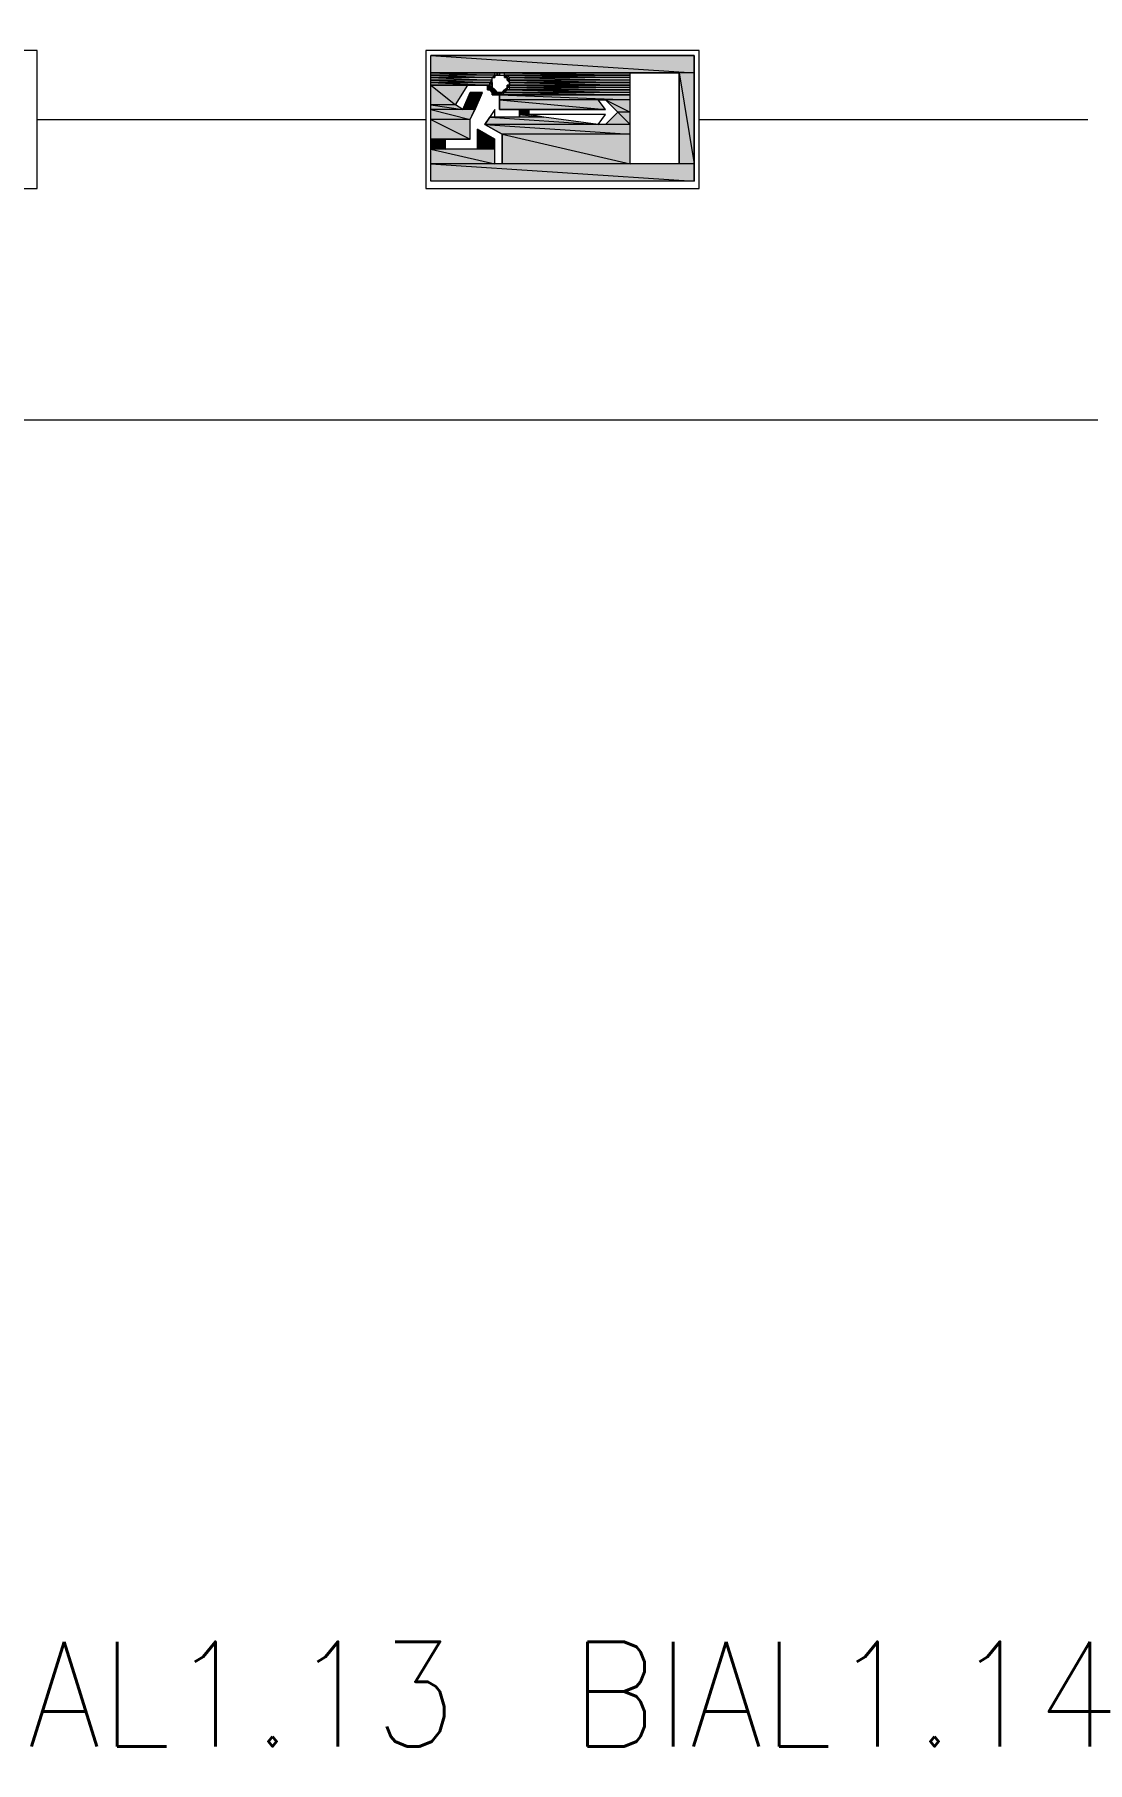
# Model space of a CAD drawing. Header units: millimetres. Extents: x 0 to 420, y 0 to 297.
# Drawn here: x 195.75 to 213.86, y 170.84 to 200.55 of the extents above; entities that cross this region are included whole.
import ezdxf

# ---------------------------------------------------------------- set-up
doc = ezdxf.new("R2010")
doc.units = ezdxf.units.MM
doc.styles.get("Standard").update_dxf_attribs({"font": 'STANDARD'})

msp = doc.modelspace()

# ---------------------------------------------------------------- hatches: boundary and pattern name
h = msp.add_hatch(color=82)
h.paths.add_polyline_path([(207.094668, 200.194333), (202.565001, 200.194333), (207.094668, 199.897999)], flags=0)
h.paths.add_polyline_path([(202.565001, 200.194333), (207.094668, 199.897999), (202.565001, 199.897999)], flags=0)
h = msp.add_hatch(color=82)
h.paths.add_polyline_path([(202.565001, 199.897999), (205.994001, 199.897999)], flags=0)
h.paths.add_polyline_path([(205.994001, 199.897999), (202.565001, 199.897999)], flags=0)
h = msp.add_hatch(color=82)
h.paths.add_polyline_path([(203.665668, 199.897999), (202.565001, 199.897999), (203.665668, 199.855666)], flags=0)
h.paths.add_polyline_path([(202.565001, 199.897999), (203.665668, 199.855666), (202.565001, 199.855666)], flags=0)
h = msp.add_hatch(color=82)
h.paths.add_polyline_path([(203.665668, 199.855666), (202.565001, 199.855666), (203.623334, 199.813333)], flags=0)
h.paths.add_polyline_path([(202.565001, 199.855666), (203.623334, 199.813333), (202.565001, 199.813333)], flags=0)
h = msp.add_hatch(color=82)
h.paths.add_polyline_path([(203.623334, 199.813333), (202.565001, 199.813333), (203.623334, 199.770999)], flags=0)
h.paths.add_polyline_path([(202.565001, 199.813333), (203.623334, 199.770999), (202.565001, 199.770999)], flags=0)
h = msp.add_hatch(color=82)
h.paths.add_polyline_path([(203.623334, 199.770999), (202.565001, 199.770999), (203.581001, 199.728666)], flags=0)
h.paths.add_polyline_path([(202.565001, 199.770999), (203.581001, 199.728666), (202.565001, 199.728666)], flags=0)
h = msp.add_hatch(color=82)
h.paths.add_polyline_path([(202.565001, 199.728666), (203.581001, 199.728666)], flags=0)
h.paths.add_polyline_path([(203.581001, 199.728666), (202.565001, 199.728666)], flags=0)
h = msp.add_hatch(color=82)
h.paths.add_polyline_path([(203.581001, 199.728666), (202.565001, 199.728666), (203.581001, 199.686333)], flags=0)
h.paths.add_polyline_path([(202.565001, 199.728666), (203.581001, 199.686333), (202.565001, 199.686333)], flags=0)
for points in [[(203.623334, 199.728666), (203.581001, 199.728666)], [(203.581001, 199.728666), (203.623334, 199.728666), (203.623334, 199.686333)], [(203.708001, 199.855666), (203.750334, 199.855666), (203.665668, 199.855666)], [(203.665668, 199.855666), (203.665668, 199.813333)], [(203.708001, 199.897999), (203.708001, 199.855666)], [(203.750334, 199.897999), (203.750334, 199.855666)], [(203.835001, 199.813333), (203.877334, 199.813333)], [(203.623334, 199.686333), (203.623334, 199.643999)], [(203.623334, 199.643999), (203.665668, 199.601666), (203.623334, 199.601666)], [(203.665668, 199.601666), (203.708001, 199.559333), (203.665668, 199.559333)], [(203.750334, 199.559333), (203.792668, 199.559333)], [(203.877334, 199.643999), (203.877334, 199.601666), (203.835001, 199.601666)], [(203.369334, 198.924333), (203.496334, 198.839666), (203.369334, 198.839666)]]:
    msp.add_hatch(color=82).paths.add_polyline_path(points, flags=0)
h = msp.add_hatch(color=82)
h.paths.add_polyline_path([(205.994001, 199.897999), (203.835001, 199.897999), (205.994001, 199.855666)], flags=0)
h.paths.add_polyline_path([(203.835001, 199.897999), (205.994001, 199.855666), (203.835001, 199.855666)], flags=0)
h = msp.add_hatch(color=82)
h.paths.add_polyline_path([(203.877334, 199.855666), (203.835001, 199.855666), (203.877334, 199.813333)], flags=0)
h.paths.add_polyline_path([(203.835001, 199.855666), (203.877334, 199.813333), (203.835001, 199.813333)], flags=0)
h = msp.add_hatch(color=82)
h.paths.add_polyline_path([(203.877334, 199.855666), (205.994001, 199.855666)], flags=0)
h.paths.add_polyline_path([(205.994001, 199.855666), (203.877334, 199.855666)], flags=0)
h = msp.add_hatch(color=82)
h.paths.add_polyline_path([(205.994001, 199.855666), (203.877334, 199.855666), (205.994001, 199.813333)], flags=0)
h.paths.add_polyline_path([(203.877334, 199.855666), (205.994001, 199.813333), (203.919668, 199.813333)], flags=0)
h = msp.add_hatch(color=82)
h.paths.add_polyline_path([(203.877334, 199.813333), (203.919668, 199.770999), (203.877334, 199.770999)], flags=0)
h.paths.add_polyline_path([(203.919668, 199.770999), (203.877334, 199.770999), (203.919668, 199.728666)], flags=0)
h = msp.add_hatch(color=82)
h.paths.add_polyline_path([(205.994001, 199.813333), (203.919668, 199.813333), (205.994001, 199.770999)], flags=0)
h.paths.add_polyline_path([(203.919668, 199.813333), (205.994001, 199.770999), (203.919668, 199.770999)], flags=0)
h = msp.add_hatch(color=82)
h.paths.add_polyline_path([(205.994001, 199.770999), (203.919668, 199.770999), (205.994001, 199.728666)], flags=0)
h.paths.add_polyline_path([(203.919668, 199.770999), (205.994001, 199.728666), (203.919668, 199.728666)], flags=0)
h = msp.add_hatch(color=82)
h.paths.add_polyline_path([(203.919668, 199.728666), (205.994001, 199.728666)], flags=0)
h.paths.add_polyline_path([(205.994001, 199.728666), (203.919668, 199.728666)], flags=0)
h = msp.add_hatch(color=82)
h.paths.add_polyline_path([(205.994001, 199.728666), (203.919668, 199.728666), (205.994001, 199.686333)], flags=0)
h.paths.add_polyline_path([(203.919668, 199.728666), (205.994001, 199.686333), (203.919668, 199.686333)], flags=0)
h = msp.add_hatch(color=82)
h.paths.add_polyline_path([(207.094668, 199.897999), (206.840668, 199.897999), (207.094668, 198.331666)], flags=0)
h.paths.add_polyline_path([(206.840668, 199.897999), (207.094668, 198.331666), (206.840668, 198.331666)], flags=0)
h = msp.add_hatch(color=82)
h.paths.add_polyline_path([(202.565001, 199.686333), (203.581001, 199.686333)], flags=0)
h.paths.add_polyline_path([(203.581001, 199.686333), (202.565001, 199.686333)], flags=0)
h = msp.add_hatch(color=82)
h.paths.add_polyline_path([(203.200001, 199.686333), (202.565001, 199.686333), (202.988334, 199.347666)], flags=0)
h.paths.add_polyline_path([(202.565001, 199.686333), (202.988334, 199.347666), (202.565001, 199.347666)], flags=0)
h = msp.add_hatch(color=82)
h.paths.add_polyline_path([(203.454001, 199.559333), (203.242334, 199.559333), (203.327001, 199.262999)], flags=0)
h.paths.add_polyline_path([(203.242334, 199.559333), (203.327001, 199.262999), (203.115334, 199.262999)], flags=0)
h = msp.add_hatch(color=82)
h.paths.add_polyline_path([(203.581001, 199.686333), (203.538668, 199.686333), (203.623334, 199.643999)], flags=0)
h.paths.add_polyline_path([(203.538668, 199.686333), (203.623334, 199.643999), (203.538668, 199.643999)], flags=0)
h = msp.add_hatch(color=82)
h.paths.add_polyline_path([(203.623334, 199.643999), (203.538668, 199.643999), (203.623334, 199.601666)], flags=0)
h.paths.add_polyline_path([(203.538668, 199.643999), (203.623334, 199.601666), (203.538668, 199.601666)], flags=0)
h = msp.add_hatch(color=82)
h.paths.add_polyline_path([(203.623334, 199.601666), (203.538668, 199.601666), (203.665668, 199.601666)], flags=0)
h.paths.add_polyline_path([(203.538668, 199.601666), (203.665668, 199.601666), (203.581001, 199.601666)], flags=0)
h = msp.add_hatch(color=82)
h.paths.add_polyline_path([(203.665668, 199.601666), (203.581001, 199.601666), (203.665668, 199.559333)], flags=0)
h.paths.add_polyline_path([(203.581001, 199.601666), (203.665668, 199.559333), (203.623334, 199.559333)], flags=0)
h = msp.add_hatch(color=82)
h.paths.add_polyline_path([(203.623334, 199.559333), (203.708001, 199.559333)], flags=0)
h.paths.add_polyline_path([(203.708001, 199.559333), (203.623334, 199.559333)], flags=0)
h = msp.add_hatch(color=82)
h.paths.add_polyline_path([(203.792668, 199.559333), (203.623334, 199.559333), (203.792668, 199.516999)], flags=0)
h.paths.add_polyline_path([(203.623334, 199.559333), (203.792668, 199.516999), (203.623334, 199.516999)], flags=0)
h = msp.add_hatch(color=82)
h.paths.add_polyline_path([(205.994001, 199.516999), (203.665668, 199.516999)], flags=0)
h.paths.add_polyline_path([(203.665668, 199.516999), (205.994001, 199.516999), (203.708001, 199.516999)], flags=0)
h = msp.add_hatch(color=82)
h.paths.add_polyline_path([(205.994001, 199.516999), (203.750334, 199.516999), (205.994001, 199.432333)], flags=0)
h.paths.add_polyline_path([(203.750334, 199.516999), (205.994001, 199.432333), (203.750334, 199.432333)], flags=0)
h = msp.add_hatch(color=82)
h.paths.add_polyline_path([(205.443668, 199.432333), (203.750334, 199.432333), (205.570668, 199.262999)], flags=0)
h.paths.add_polyline_path([(203.750334, 199.432333), (205.570668, 199.262999), (203.750334, 199.262999)], flags=0)
h = msp.add_hatch(color=82)
h.paths.add_polyline_path([(203.835001, 199.559333), (203.835001, 199.601666)], flags=0)
h.paths.add_polyline_path([(203.835001, 199.601666), (203.835001, 199.559333), (203.792668, 199.559333)], flags=0)
h = msp.add_hatch(color=82)
h.paths.add_polyline_path([(205.994001, 199.559333), (203.835001, 199.559333), (205.994001, 199.516999)], flags=0)
h.paths.add_polyline_path([(203.835001, 199.559333), (205.994001, 199.516999), (203.792668, 199.516999)], flags=0)
h = msp.add_hatch(color=82)
h.paths.add_polyline_path([(203.835001, 199.601666), (203.877334, 199.601666)], flags=0)
h.paths.add_polyline_path([(203.877334, 199.601666), (203.835001, 199.601666)], flags=0)
h = msp.add_hatch(color=82)
h.paths.add_polyline_path([(205.994001, 199.601666), (203.877334, 199.601666), (205.994001, 199.559333)], flags=0)
h.paths.add_polyline_path([(203.877334, 199.601666), (205.994001, 199.559333), (203.835001, 199.559333)], flags=0)
h = msp.add_hatch(color=82)
h.paths.add_polyline_path([(203.919668, 199.686333), (203.877334, 199.686333), (203.919668, 199.643999)], flags=0)
h.paths.add_polyline_path([(203.877334, 199.686333), (203.919668, 199.643999), (203.877334, 199.643999)], flags=0)
h = msp.add_hatch(color=82)
h.paths.add_polyline_path([(205.994001, 199.601666), (203.919668, 199.601666)], flags=0)
h.paths.add_polyline_path([(203.919668, 199.601666), (205.994001, 199.601666), (203.877334, 199.601666)], flags=0)
h = msp.add_hatch(color=82)
h.paths.add_polyline_path([(203.919668, 199.686333), (205.994001, 199.686333)], flags=0)
h.paths.add_polyline_path([(205.994001, 199.686333), (203.919668, 199.686333)], flags=0)
h = msp.add_hatch(color=82)
h.paths.add_polyline_path([(205.994001, 199.686333), (203.919668, 199.686333), (205.994001, 199.643999)], flags=0)
h.paths.add_polyline_path([(203.919668, 199.686333), (205.994001, 199.643999), (203.919668, 199.643999)], flags=0)
h = msp.add_hatch(color=82)
h.paths.add_polyline_path([(205.994001, 199.643999), (203.919668, 199.643999), (205.994001, 199.601666)], flags=0)
h.paths.add_polyline_path([(203.919668, 199.643999), (205.994001, 199.601666), (203.919668, 199.601666)], flags=0)
h = msp.add_hatch(color=82)
h.paths.add_polyline_path([(205.994001, 199.432333), (205.570668, 199.432333), (205.994001, 199.220666)], flags=0)
h.paths.add_polyline_path([(205.570668, 199.432333), (205.994001, 199.220666), (205.782334, 199.220666)], flags=0)
h = msp.add_hatch(color=82)
h.paths.add_polyline_path([(202.988334, 199.347666), (202.565001, 199.347666), (203.115334, 199.262999)], flags=0)
h.paths.add_polyline_path([(202.565001, 199.347666), (203.115334, 199.262999), (202.565001, 199.262999)], flags=0)
h = msp.add_hatch(color=82)
h.paths.add_polyline_path([(203.327001, 199.262999), (202.565001, 199.262999), (203.242334, 199.093666)], flags=0)
h.paths.add_polyline_path([(202.565001, 199.262999), (203.242334, 199.093666), (202.565001, 199.093666)], flags=0)
h = msp.add_hatch(color=82)
h.paths.add_polyline_path([(204.512334, 199.135999), (203.581001, 199.135999), (205.443668, 199.008999)], flags=0)
h.paths.add_polyline_path([(203.581001, 199.135999), (205.443668, 199.008999), (203.496334, 199.008999)], flags=0)
h = msp.add_hatch(color=82)
h.paths.add_polyline_path([(204.258334, 199.262999), (204.089001, 199.262999), (204.258334, 199.178333)], flags=0)
h.paths.add_polyline_path([(204.089001, 199.262999), (204.258334, 199.178333), (204.089001, 199.178333)], flags=0)
h = msp.add_hatch(color=82)
h.paths.add_polyline_path([(204.258334, 199.178333), (204.089001, 199.178333), (204.512334, 199.135999)], flags=0)
h.paths.add_polyline_path([(204.089001, 199.178333), (204.512334, 199.135999), (204.089001, 199.135999)], flags=0)
h = msp.add_hatch(color=82)
h.paths.add_polyline_path([(205.994001, 199.220666), (205.782334, 199.220666), (205.994001, 199.008999)], flags=0)
h.paths.add_polyline_path([(205.782334, 199.220666), (205.994001, 199.008999), (205.570668, 199.008999)], flags=0)
h = msp.add_hatch(color=82)
h.paths.add_polyline_path([(203.242334, 199.093666), (202.565001, 199.093666), (203.242334, 198.754999)], flags=0)
h.paths.add_polyline_path([(202.565001, 199.093666), (203.242334, 198.754999), (202.565001, 198.754999)], flags=0)
h = msp.add_hatch(color=82)
h.paths.add_polyline_path([(203.496334, 198.839666), (203.369334, 198.839666), (203.665668, 198.754999)], flags=0)
h.paths.add_polyline_path([(203.369334, 198.839666), (203.665668, 198.754999), (203.369334, 198.754999)], flags=0)
h = msp.add_hatch(color=82)
h.paths.add_polyline_path([(205.994001, 199.008999), (203.496334, 199.008999), (205.994001, 198.839666)], flags=0)
h.paths.add_polyline_path([(203.496334, 199.008999), (205.994001, 198.839666), (203.792668, 198.839666)], flags=0)
h = msp.add_hatch(color=82)
h.paths.add_polyline_path([(205.994001, 198.839666), (203.792668, 198.839666), (205.994001, 198.331666)], flags=0)
h.paths.add_polyline_path([(203.792668, 198.839666), (205.994001, 198.331666), (203.792668, 198.331666)], flags=0)
h = msp.add_hatch(color=82)
h.paths.add_polyline_path([(202.819001, 198.754999), (202.565001, 198.754999), (202.819001, 198.585666)], flags=0)
h.paths.add_polyline_path([(202.565001, 198.754999), (202.819001, 198.585666), (202.565001, 198.585666)], flags=0)
h = msp.add_hatch(color=82)
h.paths.add_polyline_path([(203.665668, 198.585666), (202.565001, 198.585666), (203.665668, 198.331666)], flags=0)
h.paths.add_polyline_path([(202.565001, 198.585666), (203.665668, 198.331666), (202.565001, 198.331666)], flags=0)
h = msp.add_hatch(color=82)
h.paths.add_polyline_path([(203.665668, 198.754999), (203.369334, 198.754999), (203.665668, 198.585666)], flags=0)
h.paths.add_polyline_path([(203.369334, 198.754999), (203.665668, 198.585666), (203.369334, 198.585666)], flags=0)
h = msp.add_hatch(color=82)
h.paths.add_polyline_path([(207.094668, 198.331666), (202.565001, 198.331666), (207.094668, 198.035333)], flags=0)
h.paths.add_polyline_path([(202.565001, 198.331666), (207.094668, 198.035333), (202.565001, 198.035333)], flags=0)

# ---------------------------------------------------------------- linework, layer by layer
at = {"color": 7, "lineweight": 0}
for points in [[(25.696335, 193.928999), (368.850334, 193.928999), (368.850334, 289.263666), (25.696335, 289.263666)], [(25.696335, 97.620666), (25.696335, 193.928999), (368.850334, 193.928999), (368.850334, 97.620666), (25.696335, 97.620666), (368.850334, 97.620666), (368.850334, 68.368333), (25.696335, 68.368333)]]:
    msp.add_lwpolyline(points, close=True, dxfattribs=at)
at = {"color": 92, "lineweight": 0}
for points in [[(195.791668, 200.278999), (191.092668, 200.278999), (191.092668, 197.908333), (195.791668, 197.908333)], [(207.179334, 200.278999), (202.480334, 200.278999), (202.480334, 197.908333), (207.179334, 197.908333)]]:
    msp.add_lwpolyline(points, close=True, dxfattribs=at)
at = {"color": 82, "lineweight": 0}
for points in [[(207.094668, 200.194333), (202.565001, 200.194333), (207.094668, 199.897999)], [(202.565001, 200.194333), (207.094668, 199.897999), (202.565001, 199.897999)], [(202.565001, 200.194333), (207.094668, 200.194333), (207.094668, 198.035333), (202.565001, 198.035333)], [(202.565001, 199.897999), (205.994001, 199.897999)], [(205.994001, 199.897999), (202.565001, 199.897999)], [(203.665668, 199.897999), (202.565001, 199.897999), (203.665668, 199.855666)], [(202.565001, 199.897999), (203.665668, 199.855666), (202.565001, 199.855666)], [(203.665668, 199.855666), (202.565001, 199.855666), (203.623334, 199.813333)], [(202.565001, 199.855666), (203.623334, 199.813333), (202.565001, 199.813333)], [(203.623334, 199.813333), (202.565001, 199.813333), (203.623334, 199.770999)], [(202.565001, 199.813333), (203.623334, 199.770999), (202.565001, 199.770999)], [(203.623334, 199.770999), (202.565001, 199.770999), (203.581001, 199.728666)], [(202.565001, 199.770999), (203.581001, 199.728666), (202.565001, 199.728666)], [(202.565001, 199.728666), (203.581001, 199.728666)], [(203.581001, 199.728666), (202.565001, 199.728666)], [(203.581001, 199.728666), (202.565001, 199.728666), (203.581001, 199.686333)], [(202.565001, 199.728666), (203.581001, 199.686333), (202.565001, 199.686333)], [(203.623334, 199.728666), (203.581001, 199.728666)], [(203.581001, 199.728666), (203.623334, 199.728666), (203.623334, 199.686333)], [(203.750334, 199.855666), (203.792668, 199.855666), (203.835001, 199.855666), (203.877334, 199.813333), (203.877334, 199.770999), (203.919668, 199.728666), (203.919668, 199.686333), (203.877334, 199.643999), (203.877334, 199.601666), (203.835001, 199.601666), (203.835001, 199.559333), (203.792668, 199.559333), (203.750334, 199.559333), (203.708001, 199.559333), (203.665668, 199.601666), (203.623334, 199.643999), (203.623334, 199.686333), (203.623334, 199.728666), (203.623334, 199.770999), (203.623334, 199.813333), (203.665668, 199.813333), (203.665668, 199.855666), (203.708001, 199.855666)], [(203.708001, 199.855666), (203.750334, 199.855666), (203.665668, 199.855666)], [(203.665668, 199.855666), (203.665668, 199.813333)], [(203.708001, 199.897999), (203.708001, 199.855666)], [(205.994001, 199.897999), (203.708001, 199.897999)], [(203.750334, 199.897999), (203.750334, 199.855666)], [(205.994001, 199.897999), (203.792668, 199.897999)], [(205.994001, 199.897999), (203.835001, 199.897999), (205.994001, 199.855666)], [(203.835001, 199.897999), (205.994001, 199.855666), (203.835001, 199.855666)], [(203.877334, 199.855666), (203.835001, 199.855666), (203.877334, 199.813333)], [(203.835001, 199.855666), (203.877334, 199.813333), (203.835001, 199.813333)], [(205.994001, 199.855666), (203.835001, 199.855666)], [(203.835001, 199.813333), (203.877334, 199.813333)], [(203.877334, 199.855666), (205.994001, 199.855666)], [(205.994001, 199.855666), (203.877334, 199.855666)], [(205.994001, 199.855666), (203.877334, 199.855666), (205.994001, 199.813333)], [(203.877334, 199.855666), (205.994001, 199.813333), (203.919668, 199.813333)], [(203.877334, 199.813333), (203.919668, 199.770999), (203.877334, 199.770999)], [(203.919668, 199.770999), (203.877334, 199.813333)], [(203.919668, 199.770999), (203.877334, 199.770999), (203.919668, 199.728666)], [(205.994001, 199.813333), (203.919668, 199.813333), (205.994001, 199.770999)], [(203.919668, 199.813333), (205.994001, 199.770999), (203.919668, 199.770999)], [(205.994001, 199.770999), (203.919668, 199.770999), (205.994001, 199.728666)], [(203.919668, 199.770999), (205.994001, 199.728666), (203.919668, 199.728666)], [(203.919668, 199.728666), (205.994001, 199.728666)], [(205.994001, 199.728666), (203.919668, 199.728666)], [(205.994001, 199.728666), (203.919668, 199.728666), (205.994001, 199.686333)], [(203.919668, 199.728666), (205.994001, 199.686333), (203.919668, 199.686333)], [(205.994001, 199.728666), (203.919668, 199.728666)], [(205.994001, 199.897999), (206.840668, 199.897999), (206.840668, 198.331666), (205.994001, 198.331666)], [(207.094668, 199.897999), (206.840668, 199.897999), (207.094668, 198.331666)], [(206.840668, 199.897999), (207.094668, 198.331666), (206.840668, 198.331666)], [(202.565001, 199.686333), (203.581001, 199.686333)], [(203.581001, 199.686333), (202.565001, 199.686333)], [(203.200001, 199.686333), (202.565001, 199.686333), (202.988334, 199.347666)], [(202.565001, 199.686333), (202.988334, 199.347666), (202.565001, 199.347666)], [(202.819001, 198.754999), (203.242334, 198.754999), (203.242334, 199.093666), (203.454001, 199.559333), (203.242334, 199.559333), (203.115334, 199.262999), (202.988334, 199.347666), (203.200001, 199.686333), (203.538668, 199.686333), (203.538668, 199.643999), (203.538668, 199.601666), (203.581001, 199.601666), (203.623334, 199.559333), (203.665668, 199.516999), (203.708001, 199.516999), (203.750334, 199.516999), (203.750334, 199.262999), (204.089001, 199.262999), (204.089001, 199.135999), (203.665668, 199.135999), (203.665668, 199.262999), (203.496334, 199.008999), (203.792668, 198.839666), (203.792668, 198.331666), (203.665668, 198.331666), (203.665668, 198.754999), (203.369334, 198.924333), (203.369334, 198.585666), (202.819001, 198.585666)], [(203.242334, 199.559333), (203.327001, 199.262999), (203.115334, 199.262999)], [(203.454001, 199.559333), (203.242334, 199.559333), (203.327001, 199.262999)], [(203.581001, 199.686333), (203.538668, 199.686333), (203.623334, 199.643999)], [(203.538668, 199.686333), (203.623334, 199.643999), (203.538668, 199.643999)], [(203.623334, 199.643999), (203.538668, 199.643999), (203.623334, 199.601666)], [(203.538668, 199.643999), (203.623334, 199.601666), (203.538668, 199.601666)], [(203.623334, 199.601666), (203.538668, 199.601666), (203.665668, 199.601666)], [(203.538668, 199.601666), (203.665668, 199.601666), (203.581001, 199.601666)], [(203.665668, 199.601666), (203.581001, 199.601666), (203.665668, 199.559333)], [(203.581001, 199.601666), (203.665668, 199.559333), (203.623334, 199.559333)], [(203.623334, 199.686333), (203.623334, 199.643999)], [(203.623334, 199.643999), (203.623334, 199.686333)], [(203.623334, 199.643999), (203.665668, 199.601666), (203.623334, 199.601666)], [(203.623334, 199.559333), (203.708001, 199.559333)], [(203.708001, 199.559333), (203.623334, 199.559333)], [(203.792668, 199.559333), (203.623334, 199.559333), (203.792668, 199.516999)], [(203.623334, 199.559333), (203.792668, 199.516999), (203.623334, 199.516999)], [(205.994001, 199.516999), (203.623334, 199.516999)], [(203.665668, 199.601666), (203.708001, 199.559333), (203.665668, 199.559333)], [(203.708001, 199.559333), (203.665668, 199.601666)], [(205.994001, 199.516999), (203.665668, 199.516999)], [(203.665668, 199.516999), (205.994001, 199.516999), (203.708001, 199.516999)], [(203.750334, 199.559333), (203.792668, 199.559333)], [(205.994001, 199.516999), (203.750334, 199.516999), (205.994001, 199.432333)], [(203.750334, 199.516999), (205.994001, 199.432333), (203.750334, 199.432333)], [(205.443668, 199.432333), (203.750334, 199.432333), (205.570668, 199.262999)], [(203.750334, 199.432333), (205.570668, 199.262999), (203.750334, 199.262999)], [(203.835001, 199.601666), (203.835001, 199.559333), (203.792668, 199.559333)], [(203.835001, 199.559333), (205.994001, 199.516999), (203.792668, 199.516999)], [(203.877334, 199.643999), (203.877334, 199.601666), (203.835001, 199.601666)], [(203.835001, 199.601666), (203.877334, 199.601666)], [(203.877334, 199.601666), (203.835001, 199.601666)], [(203.877334, 199.601666), (205.994001, 199.559333), (203.835001, 199.559333)], [(203.835001, 199.559333), (203.835001, 199.601666)], [(205.994001, 199.559333), (203.835001, 199.559333), (205.994001, 199.516999)], [(203.919668, 199.686333), (203.877334, 199.686333), (203.919668, 199.643999)], [(203.877334, 199.686333), (203.919668, 199.643999), (203.877334, 199.643999)], [(203.877334, 199.601666), (203.877334, 199.643999)], [(203.919668, 199.601666), (205.994001, 199.601666), (203.877334, 199.601666)], [(205.994001, 199.601666), (203.877334, 199.601666), (205.994001, 199.559333)], [(203.919668, 199.686333), (205.994001, 199.686333)], [(205.994001, 199.686333), (203.919668, 199.686333)], [(205.994001, 199.686333), (203.919668, 199.686333), (205.994001, 199.643999)], [(203.919668, 199.686333), (205.994001, 199.643999), (203.919668, 199.643999)], [(205.994001, 199.643999), (203.919668, 199.643999), (205.994001, 199.601666)], [(203.919668, 199.643999), (205.994001, 199.601666), (203.919668, 199.601666)], [(205.994001, 199.601666), (203.919668, 199.601666)], [(205.570668, 199.262999), (205.443668, 199.432333), (205.570668, 199.432333), (205.782334, 199.220666), (205.570668, 199.008999), (205.443668, 199.008999), (205.570668, 199.178333), (204.258334, 199.178333), (204.258334, 199.262999)], [(205.994001, 199.432333), (205.570668, 199.432333), (205.994001, 199.220666)], [(205.570668, 199.432333), (205.994001, 199.220666), (205.782334, 199.220666)], [(202.988334, 199.347666), (202.565001, 199.347666), (203.115334, 199.262999)], [(202.565001, 199.347666), (203.115334, 199.262999), (202.565001, 199.262999)], [(203.327001, 199.262999), (202.565001, 199.262999), (203.242334, 199.093666)], [(202.565001, 199.262999), (203.242334, 199.093666), (202.565001, 199.093666)], [(203.581001, 199.135999), (205.443668, 199.008999), (203.496334, 199.008999)], [(204.512334, 199.135999), (203.581001, 199.135999), (205.443668, 199.008999)], [(204.258334, 199.262999), (204.089001, 199.262999), (204.258334, 199.178333)], [(204.089001, 199.262999), (204.258334, 199.178333), (204.089001, 199.178333)], [(204.258334, 199.178333), (204.089001, 199.178333), (204.512334, 199.135999)], [(204.089001, 199.178333), (204.512334, 199.135999), (204.089001, 199.135999)], [(205.782334, 199.220666), (205.994001, 199.008999), (205.570668, 199.008999)], [(205.994001, 199.220666), (205.782334, 199.220666), (205.994001, 199.008999)], [(203.242334, 199.093666), (202.565001, 199.093666), (203.242334, 198.754999)], [(202.565001, 199.093666), (203.242334, 198.754999), (202.565001, 198.754999)], [(203.369334, 198.924333), (203.496334, 198.839666), (203.369334, 198.839666)], [(203.496334, 198.839666), (203.369334, 198.839666), (203.665668, 198.754999)], [(203.369334, 198.839666), (203.665668, 198.754999), (203.369334, 198.754999)], [(205.994001, 199.008999), (203.496334, 199.008999), (205.994001, 198.839666)], [(203.496334, 199.008999), (205.994001, 198.839666), (203.792668, 198.839666)], [(205.994001, 198.839666), (203.792668, 198.839666), (205.994001, 198.331666)], [(203.792668, 198.839666), (205.994001, 198.331666), (203.792668, 198.331666)], [(202.819001, 198.754999), (202.565001, 198.754999), (202.819001, 198.585666)], [(202.565001, 198.754999), (202.819001, 198.585666), (202.565001, 198.585666)], [(203.665668, 198.585666), (202.565001, 198.585666), (203.665668, 198.331666)], [(202.565001, 198.585666), (203.665668, 198.331666), (202.565001, 198.331666)], [(203.665668, 198.754999), (203.369334, 198.754999), (203.665668, 198.585666)], [(203.369334, 198.754999), (203.665668, 198.585666), (203.369334, 198.585666)], [(207.094668, 198.331666), (202.565001, 198.331666), (207.094668, 198.035333)], [(202.565001, 198.331666), (207.094668, 198.035333), (202.565001, 198.035333)]]:
    msp.add_lwpolyline(points, close=True, dxfattribs=at)
at = {"color": 5, "lineweight": 0}
for points in [[(195.791668, 199.093666), (202.480334, 199.093666)], [(207.179334, 199.093666), (213.868001, 199.093666)]]:
    msp.add_lwpolyline(points, dxfattribs=at)

# ---------------------------------------------------------------- texts
at = {"color": 92, "char_height": 1.79922, "attachment_point": 1}
for s, insert, width in [('BIAL1.13', (193.590337, 172.91055), 8.79618667), ('BIAL1.14', (204.977997, 172.91055), 8.9961)]:
    msp.add_mtext(s, dxfattribs=dict(at, insert=insert, width=width))

doc.saveas('drawing.dxf')
